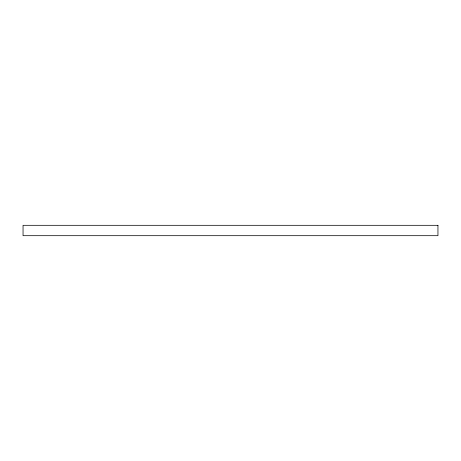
<?xml version="1.0" encoding="UTF-8"?>
<svg xmlns="http://www.w3.org/2000/svg" width="461" height="461" viewBox="0 0 461 461"><rect width="100%" height="100%" fill="white"/><g stroke="black" fill="none" stroke-linecap="round" stroke-linejoin="round"><path stroke-width="0.69" d="M437.95 225.314L23.05 225.314L23.05 235.686L437.95 235.686L437.95 225.314"/></g></svg>
